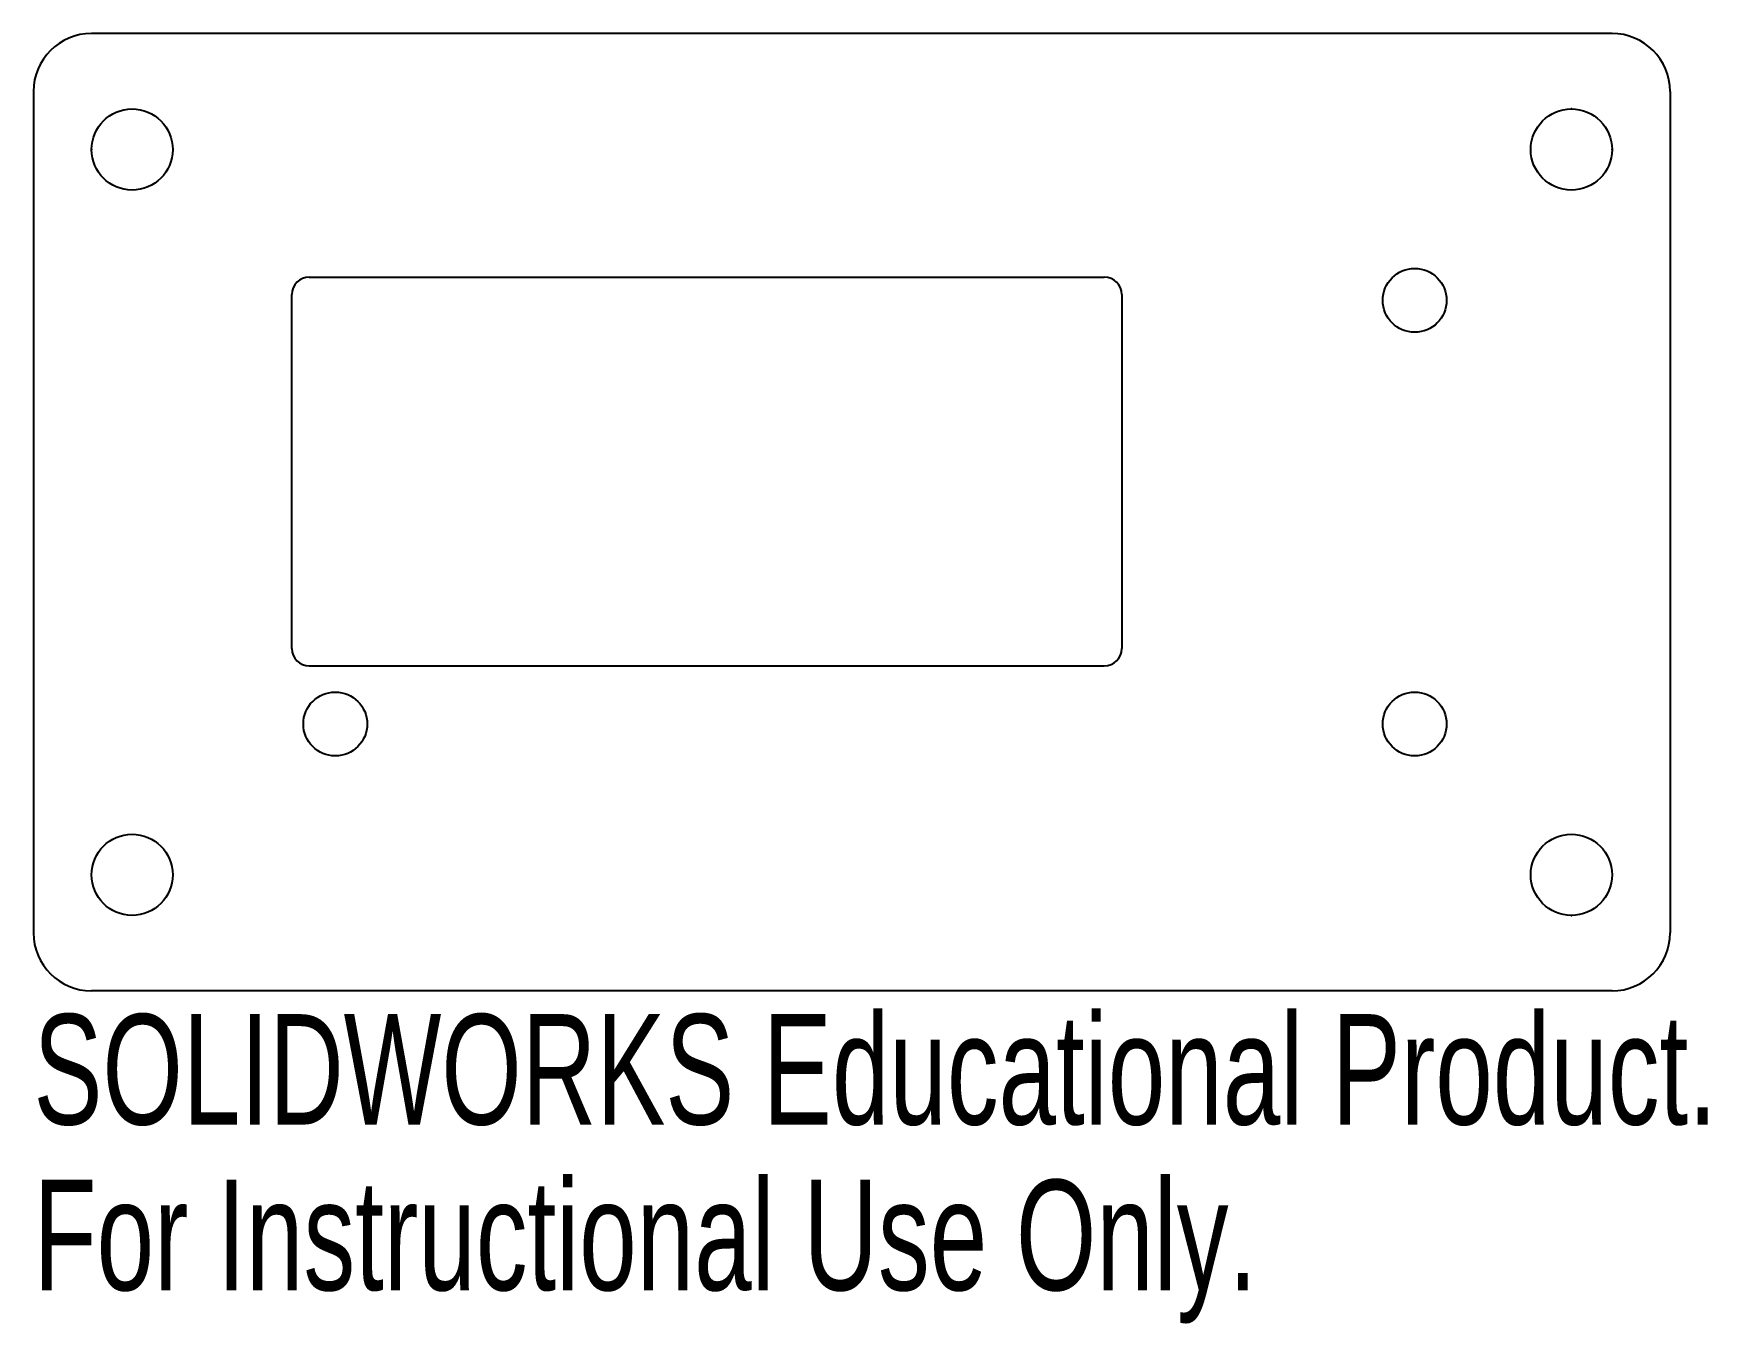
# Model space of a CAD drawing. Header units: inches. Extents: x 0.58 to 3.46, y -0.4 to 1.82.
import ezdxf

# ---------------------------------------------------------------- set-up
doc = ezdxf.new("R2010")
doc.units = ezdxf.units.IN
doc.header["$MEASUREMENT"] = 0
doc.header["$PDSIZE"] = -1
doc.styles.add('SLDTEXTSTYLE0', font='TXT', dxfattribs={"width": 0.7})

msp = doc.modelspace()

# ---------------------------------------------------------------- linework, layer by layer
at = {"color": 7, "linetype": 'Continuous'}
for p, q in [((3.3, 1.82), (0.68, 1.82)), ((0.58, 1.72), (0.58, 0.27)), ((3.4, 1.72), (3.4, 0.27)), ((1.0552, 1.4), (2.4252, 1.4)), ((1.0252, 0.76), (1.0252, 1.37)), ((2.4552, 1.37), (2.4552, 0.76)), ((1.0552, 0.73), (2.4252, 0.73)), ((3.3, 0.17), (0.68, 0.17))]:
    msp.add_line(p, q, dxfattribs=at)
for centre, radius in [((0.75, 1.62), 0.07), ((3.23, 1.62), 0.07), ((2.96, 1.36), 0.055), ((1.1, 0.63), 0.055), ((2.96, 0.63), 0.055), ((0.75, 0.37), 0.07), ((3.23, 0.37), 0.07)]:
    msp.add_circle(centre, radius, dxfattribs=at)
for centre, radius, start, end in [((0.68, 1.72), 0.1, 90, 180), ((3.3, 1.72), 0.1, 0, 90), ((1.0552, 1.37), 0.03, 90, 180), ((2.4252, 1.37), 0.03, 0, 90), ((1.0552, 0.76), 0.03, 180, 270), ((2.4252, 0.76), 0.03, 270, 0), ((0.68, 0.27), 0.1, 180, 270), ((3.3, 0.27), 0.1, 270, 0)]:
    msp.add_arc(centre, radius, start, end, dxfattribs=at)
for p in [(3.23, 1.69), (0.68, 1.62), (3.3, 1.62), (3.23, 0.3)]:
    msp.add_point(p, dxfattribs=at)

# ---------------------------------------------------------------- texts
at = {"color": 7, "linetype": 'Continuous', "char_height": 0.1903, "attachment_point": 1, "style": 'SLDTEXTSTYLE0'}
for s, insert in [('SOLIDWORKS Educational Product.', (0.58, 0.1299)), ('For Instructional Use Only.', (0.58, -0.1556))]:
    msp.add_mtext(s, dxfattribs=dict(at, insert=insert))

doc.saveas('drawing.dxf')
